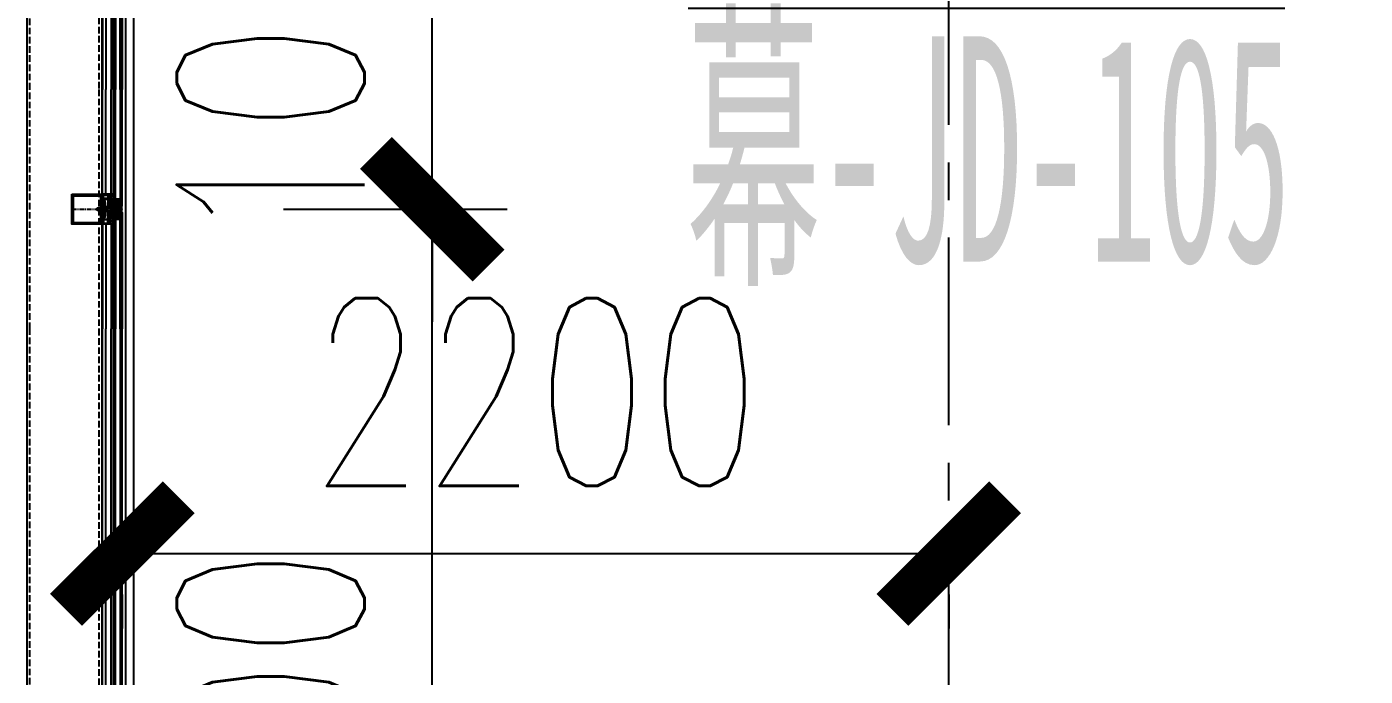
# Model space of a CAD drawing. Extents: x 220580 to 2027826, y -309201 to 71987.
# Drawn here: x 289337 to 292900, y -163523 to -161793 of the extents above; entities that cross this region are included whole.
import ezdxf
from ezdxf.enums import TextEntityAlignment as Align

# ---------------------------------------------------------------- set-up
doc = ezdxf.new("R2010")
doc.units = 0
for name, pattern in [('AUSGEZOGEN', [0]), ('CENTER', [2, 1.25, -0.25, 0.25, -0.25]), ('ZN-CENTER', [2, 1.25, -0.25, 0.25, -0.25]), ('ZN-DASH', [0.35, 0.25, -0.1])]:
    doc.linetypes.add(name, pattern=pattern)
for name, color, linetype in [('!ZN1-填充-8', 8, 'Continuous'), ('!ZN3-玻璃幕墙-4', 4, 'Continuous'), ('!ZN4-辅助材料-1', 1, 'Continuous'), ('!ZN4-配件-11', 11, 'Continuous'), ('!ZN5-钢材投影-40', 40, 'Continuous'), ('!ZN5-铝材投影-112', 112, 'Continuous'), ('!ZN5-铝材断面-6', 6, 'Continuous'), ('!ZN6-虚线-8', 8, 'ZN-DASH'), ('1 轴线 辅助线', 1, 'CENTER'), ('2钢材断面', 2, 'Continuous'), ('3索引', 3, 'Continuous'), ('A_Hatch', 8, 'Continuous'), ('DIM', 173, 'Continuous'), ('ZX', 240, 'CENTER'), ('型材截面颜色', 253, 'Continuous')]:
    doc.layers.add(name, color=color, linetype=linetype)
for name, color, linetype, lineweight in [('0CABR-填充', 8, 'Continuous', 5), ('0CABR-密封材料、垫片', 195, 'Continuous', 9), ('0填充', 8, 'Continuous', 13)]:
    doc.layers.add(name, color=color, linetype=linetype, lineweight=lineweight)
doc.styles.add('DHTEXT-1', font='ROMANS.shx', dxfattribs={"width": 0.7, "bigfont": 'CHINESE.shx'})
doc.styles.add('中南符号', font='simhei.ttf')
doc.dimstyles.new('ZN3', dxfattribs={"dimscale": 3, "dimtxt": 2.5, "dimasz": 1.5, "dimexe": 1, "dimexo": 2, "dimgap": 0.9, "dimtad": 1, "dimdec": 0, "dimdsep": 46, "dimtxsty": 'DHTEXT-1', "dimblk": 'ARCHTICK', "dimcen": 2.5, "dimclrd": 173, "dimclre": 173, "dimclrt": 7, "dimazin": 2, "dimtfac": 1, "dimtix": 1, "dimtmove": 2, "dimatfit": 3, "dimfxl": 0, "dimarcsym": 0})
pattern_1 = [(45, (6, 0), (-1.12253, 1.12253), []), (135, (6, 0), (-1.12253, -1.12253), [])]
pattern_2 = [(0, (6, 0), (0.79375, 1.5875), [0, -1.5875])]

# ---------------------------------------------------------------- blocks, each defined once
blk = doc.blocks.new('*U178')
at = {"layer": '!ZN1-填充-8'}
h = blk.add_hatch(dxfattribs=at)
h.set_pattern_fill('ANSI37', color=256, scale=0.5, style=0)
h.set_pattern_definition(pattern_1)
h.paths.add_polyline_path([(0, 5), (0, 19), (1, 18), (14, 18), (14, 17.7), (12, 15.7), (12, 8.3), (14, 6.2), (14, 6), (1, 6)])
h = blk.add_hatch(dxfattribs=at)
h.set_pattern_fill('DOTS', color=8, style=0)
h.set_pattern_definition(pattern_2)
h.paths.add_polyline_path([(13, 15.3), (13, 8.7), (14.4, 7.2), (17.8, 7.2), (17.8, 16.7), (14.4, 16.7)])
for points in [[(18.8, 18), (14, 18), (14, 17.7), (18.8, 17.7)], [(18.8, 6.2), (14, 6.2), (14, 6), (18.8, 6)]]:
    blk.add_hatch(color=256, dxfattribs=at).paths.add_polyline_path(points)
for p, q in [((0, 23), (673, 23)), ((0, 19), (673, 19)), ((0, 5), (673, 5)), ((0, 1), (673, 1))]:
    blk.add_line(p, q, dxfattribs=at)
at = {"layer": '!ZN3-玻璃幕墙-4'}
for points in [[(673, 24), (1, 24), (0, 23), (0, 19), (1, 18), (673, 18)], [(673, 6), (1, 6), (0, 5), (0, 1), (1, 0), (673, 0)]]:
    blk.add_lwpolyline(points, dxfattribs=at)
at = {"layer": '!ZN4-辅助材料-1'}
for points in [[(0, 5), (0, 19), (1, 18), (14, 18), (14, 17.7), (12, 15.7), (12, 8.3), (12, 8.3), (14, 6.2), (14, 6), (1, 6), (0, 5)], [(12, 15.7), (12, 8.3), (14, 6.2), (19, 6.2), (19, 17.7), (14, 17.7)], [(13, 15.3), (13, 8.7), (14.4, 7.2), (17.8, 7.2), (17.8, 16.7), (14.4, 16.7)], [(18.8, 18), (14, 18), (14, 17.7), (18.8, 17.7)], [(18.8, 6.2), (14, 6.2), (14, 6), (18.8, 6)]]:
    blk.add_lwpolyline(points, close=True, dxfattribs=at)
blk.add_lwpolyline([(18.4, 17.7), (18.4, 17.7), (14, 17.7), (12.1, 15.7), (12.1, 8.3), (14, 6.3), (18.4, 6.3), (18.4, 6.2), (18.4, 6.3)], dxfattribs=at)
at = {"layer": 'Defpoints', "color": 250}
for p in [(0, 24), (0, 18), (0, 6), (0, 0), (12, 6)]:
    blk.add_point(p, dxfattribs=at)
blk = doc.blocks.new('20250822090122')
at = {"layer": 'A_Hatch'}
h = blk.add_hatch(dxfattribs=at)
h.set_pattern_fill('ANSI32', color=256)
h.set_pattern_definition([(45, (-80, -40), (-3.3676, 3.3676), []), (45, (-77.755, -40), (-3.3676, 3.3676), [])])
h.paths.add_polyline_path([(0, 40), (-80, 40), (-80, -40), (0, -40)])
h.paths.add_polyline_path([(-4, 36), (-4, -36), (-76, -36), (-76, 36)], flags=16)
at = {"layer": '2钢材断面'}
for points in [[(-80, 40), (0, 40), (0, -40), (-80, -40)], [(-76, 36), (-4, 36), (-4, -36), (-76, -36)]]:
    blk.add_lwpolyline(points, close=True, dxfattribs=at)
blk = doc.blocks.new('*U1703')
at = {"layer": '!ZN1-填充-8'}
h = blk.add_hatch(dxfattribs=at)
h.set_pattern_fill('ANSI37', color=256, scale=0.5, style=0)
h.set_pattern_definition(pattern_1)
h.paths.add_polyline_path([(0, 5), (0, 19), (1, 18), (14, 18), (14, 17.7), (12, 15.7), (12, 8.3), (14, 6.2), (14, 6), (1, 6)])
h = blk.add_hatch(dxfattribs=at)
h.set_pattern_fill('DOTS', color=8, style=0)
h.set_pattern_definition(pattern_2)
h.paths.add_polyline_path([(13, 15.3), (13, 8.7), (14.4, 7.2), (17.8, 7.2), (17.8, 16.7), (14.4, 16.7)])
for points in [[(18.8, 18), (14, 18), (14, 17.7), (18.8, 17.7)], [(18.8, 6.2), (14, 6.2), (14, 6), (18.8, 6)]]:
    blk.add_hatch(color=256, dxfattribs=at).paths.add_polyline_path(points)
for p, q in [((0, 23), (311, 23)), ((0, 19), (311, 19)), ((0, 5), (311, 5)), ((0, 1), (311, 1))]:
    blk.add_line(p, q, dxfattribs=at)
at = {"layer": '!ZN3-玻璃幕墙-4'}
for points in [[(311, 24), (1, 24), (0, 23), (0, 19), (1, 18), (311, 18)], [(311, 6), (1, 6), (0, 5), (0, 1), (1, 0), (311, 0)]]:
    blk.add_lwpolyline(points, dxfattribs=at)
at = {"layer": '!ZN4-辅助材料-1'}
for points in [[(0, 5), (0, 19), (1, 18), (14, 18), (14, 17.7), (12, 15.7), (12, 8.3), (12, 8.3), (14, 6.2), (14, 6), (1, 6), (0, 5)], [(12, 15.7), (12, 8.3), (14, 6.2), (19, 6.2), (19, 17.7), (14, 17.7)], [(13, 15.3), (13, 8.7), (14.4, 7.2), (17.8, 7.2), (17.8, 16.7), (14.4, 16.7)], [(18.8, 18), (14, 18), (14, 17.7), (18.8, 17.7)], [(18.8, 6.2), (14, 6.2), (14, 6), (18.8, 6)]]:
    blk.add_lwpolyline(points, close=True, dxfattribs=at)
blk.add_lwpolyline([(18.4, 17.7), (18.4, 17.7), (14, 17.7), (12.1, 15.7), (12.1, 8.3), (14, 6.3), (18.4, 6.3), (18.4, 6.2), (18.4, 6.3)], dxfattribs=at)
at = {"layer": 'Defpoints', "color": 250}
for p in [(0, 24), (0, 18), (0, 6), (0, 0), (12, 6)]:
    blk.add_point(p, dxfattribs=at)
blk = doc.blocks.new('20230625105620')
at = {"layer": '0CABR-填充'}
h = blk.add_hatch(dxfattribs=at)
h.set_pattern_fill('ANSI38', color=256, scale=0.3, angle=90)
h.set_pattern_definition([(135, (669.6331, -11486.4539), (-0.67351921, -0.67351921), []), (225, (669.6331, -11486.4539), (-0.67351921, -2.02055763), [2.38125, -1.42875])])
h.paths.add_polyline_path([(-5.2, 3.7), (-5.2, 4.5), (-8.5, 4.5), (-8.5, 7.5), (-5.2, 7.5), (-5.2, 8.3), (-9.5, 8.3), (-9.5, 3.7)])
h = blk.add_hatch(dxfattribs=at)
h.set_pattern_fill('ANSI38', color=256, scale=0.3, angle=90)
h.set_pattern_definition([(135, (669.6331, -11486.4539), (-0.67351921, -0.67351921), []), (225, (669.6331, -11486.4539), (-0.67351921, -2.02055763), [2.38125, -1.42875])])
h.paths.add_polyline_path([(-5.2, 3.7), (-5.2, 4.5), (-8.5, 4.5), (-8.5, 7.5), (-5.2, 7.5), (-5.2, 8.3), (-9.5, 8.3), (-9.5, 3.7)])
h = blk.add_hatch(dxfattribs=at)
h.set_pattern_fill('ANSI38', color=256, scale=0.3, angle=90)
h.set_pattern_definition([(135, (669.6331, -11498.4539), (-0.67351921, -0.67351921), []), (225, (669.6331, -11498.4539), (-0.67351921, -2.02055763), [2.38125, -1.42875])])
h.paths.add_polyline_path([(-5.2, -8.3), (-5.2, -7.5), (-8.5, -7.5), (-8.5, -4.5), (-5.2, -4.5), (-5.2, -3.7), (-9.5, -3.7), (-9.5, -8.3)])
h = blk.add_hatch(dxfattribs=at)
h.set_pattern_fill('ANSI38', color=256, scale=0.3, angle=90)
h.set_pattern_definition([(135, (669.6331, -11498.4539), (-0.67351921, -0.67351921), []), (225, (669.6331, -11498.4539), (-0.67351921, -2.02055763), [2.38125, -1.42875])])
h.paths.add_polyline_path([(-5.2, -8.3), (-5.2, -7.5), (-8.5, -7.5), (-8.5, -4.5), (-5.2, -4.5), (-5.2, -3.7), (-9.5, -3.7), (-9.5, -8.3)])
at = {"layer": '!ZN4-辅助材料-1'}
for points in [[(-5.2, 3.7), (-5.2, 4.5), (-8.5, 4.5), (-8.5, 7.5), (-5.2, 7.5), (-5.2, 8.3), (-9.5, 8.3), (-9.5, 3.7), (-5.2, 3.7)], [(-5.2, -3.7), (-5.2, -4.5), (-8.5, -4.5), (-8.5, -7.5), (-5.2, -7.5), (-5.2, -8.3), (-9.5, -8.3), (-9.5, -3.7), (-5.2, -3.7)]]:
    blk.add_lwpolyline(points, dxfattribs=at)
at = {"layer": '!ZN5-铝材投影-112'}
blk.add_lwpolyline([(-4.5, 4), (-4.5, -4, -0.414214), (-5, -4.5), (-8, -4.5, 0.414214), (-8.5, -5), (-8.5, -7, 0.414214), (-8, -7.5), (-4.5, -7.5, -0.414214), (-4, -8), (-4, -19, -0.414214), (-4.5, -19.5, 0.414214), (-5, -20), (-5, -21.5), (-1.5, -21.5, 0.339454), (-1, -21.1), (0.5, -15.5), (0.5, -0.5), (0, 0), (0.5, 0.5), (0.5, 15.5), (-1, 21.1, 0.339454), (-1.5, 21.5), (-5, 21.5), (-5, 20, 0.414214), (-4.5, 19.5, -0.414214), (-4, 19), (-4, 8, -0.414214), (-4.5, 7.5), (-8, 7.5, 0.414214), (-8.5, 7), (-8.5, 5, 0.414214), (-8, 4.5), (-5, 4.5, -0.414214), (-4.5, 4)], format="xyb", close=True, dxfattribs=at)
at = {"layer": '0CABR-密封材料、垫片'}
for points in [[(-5.2, 3.7), (-5.2, 4.5), (-8.5, 4.5), (-8.5, 7.5), (-5.2, 7.5), (-5.2, 8.3), (-9.5, 8.3), (-9.5, 3.7), (-5.2, 3.7)], [(-5.2, -3.7), (-5.2, -4.5), (-8.5, -4.5), (-8.5, -7.5), (-5.2, -7.5), (-5.2, -8.3), (-9.5, -8.3), (-9.5, -3.7), (-5.2, -3.7)]]:
    blk.add_lwpolyline(points, dxfattribs=at)
blk = doc.blocks.new('*U1907')
at = {"color": 0, "linetype": 'ZN-CENTER', "ltscale": 3}
blk.add_line((-7.1, 0), (25.2, 0), dxfattribs=at)
at = {"linetype": 'ByBlock', "ltscale": 10}
for p, q in [((-6.2, 0.6), (-5, 0.6)), ((-5.5, 3.3), (-1.6, 0.2)), ((-5, 0.6), (-5, -0.6)), ((-3.1, 6), (-1.6, 6)), ((-2.4, 0.8), (-2.4, -0.8)), ((-1.6, -6), (-1.6, 6)), ((-1.6, -4.6), (-1.6, 4.6)), ((-1.6, 4.6), (0, 4.6)), ((0, 0), (-1.6, 0.6)), ((0, 4.6), (0, -4.6)), ((0, 3), (22.5, 3)), ((0, 2.5), (23, 2.5)), ((22.5, -3), (22.5, 3)), ((22.5, 3), (23.4, 2.1)), ((23.4, -2.1), (23.4, 2.1)), ((-5, -0.6), (-6.2, -0.6)), ((-5.5, -3.3), (-1.6, -0.2)), ((-3.1, -6), (-1.6, -6)), ((0, -0.8), (-1.6, -0.3)), ((0, -4.6), (-1.6, -4.6)), ((0, -2.5), (23, -2.5)), ((0, -3), (22.5, -3)), ((22.5, -3), (23.4, -2.1))]:
    blk.add_line(p, q, dxfattribs=at)
for centre, start, end in [((0.6, 0.3), 123.0516, 177.2303), ((0.6, -0.3), 182.7697, 236.9484)]:
    blk.add_arc(centre, 6.84, start, end, dxfattribs=at)
at = {"layer": 'Defpoints', "color": 0, "ltscale": 10, "style": 'DHTEXT-1', "width": 0.7}
blk.add_text('M6', height=1, rotation=90, dxfattribs=at).set_placement((-2.3, -2.7), align=Align.CENTER)
blk = doc.blocks.new('16胶缝')
at = {"layer": '!ZN1-填充-8', "ltscale": 0.1}
h = blk.add_hatch(dxfattribs=at)
h.set_pattern_fill('HONEY', color=256, scale=10, style=0)
h.set_pattern_definition([(5e-15, (-19679.56, -11324.3713), (1.875, 1.08253175), [1.25, -2.5]), (120, (-19679.56, -11324.3713), (-1.874999996, 1.082531757), [1.25, -2.5]), (60, (-19679.56, -11324.3713), (4e-09, 2.165063507), [-2.5, 1.25])])
edge = h.paths.add_edge_path()
edge.add_ellipse((8, 13.4), major_axis=(0, -8.15), ratio=0.981746, start_angle=0, end_angle=360)
h = blk.add_hatch(dxfattribs=at)
h.set_pattern_fill('ANSI36', color=256, scale=10, style=0)
h.set_pattern_definition([(45, (-19679.5754, -11324.3713), (0.66291261, 2.43067956), [3.125, -0.625, 0, -0.625])])
edge = h.paths.add_edge_path()
edge.add_ellipse((8, 13.4), major_axis=(0.87, 8.1), ratio=0.981332, start_angle=124.6263, end_angle=247.3977, ccw=False)
edge.add_arc((0, 10.2), 1.2, 269.9716, 324.4867, ccw=False)
edge.add_line((0, 9), (0, 0))
edge.add_arc((8, -24.9), 26.2, 432.2032, 467.7968, ccw=False)
edge.add_line((16, 0), (16, 9))
edge.add_arc((16, 10.2), 1.23, 216.5906, 269.6986, ccw=False)
at = {"layer": '!ZN4-辅助材料-1', "color": 1, "ltscale": 0.1}
blk.add_arc((8, -24.9), 26.2, 72.2032, 107.7968, dxfattribs=at)
blk.add_ellipse((8, 13.4), major_axis=(0, -8.15), ratio=0.981746, dxfattribs=at)
blk.add_point((8, 0), dxfattribs=at)
blk = doc.blocks.new('胶缝断面')
at = {"color": 7, "ltscale": 0.1, "extrusion": (0, 0, -1), "zscale": -1, "rotation": 180}
blk.add_blockref('16胶缝', (8, 0), dxfattribs=at)
blk = doc.blocks.new('20230625110549')
at = {"layer": '!ZN1-填充-8', "ltscale": 20}
h = blk.add_hatch(color=256, dxfattribs=at)
h.dxf.hatch_style = 1
h.paths.add_polyline_path([(0, 5), (0, 0), (5, 0, 0.414214)])
at = {"layer": '0CABR-填充', "ltscale": 20}
blk.add_line((0, 0), (0, 5), dxfattribs=at)
blk.add_arc((0, 0), 5, 0, 90, dxfattribs=at)
blk = doc.blocks.new('20250822103150', base_point=(-89262.6, -87415.1))
at = {"layer": '!ZN4-辅助材料-1'}
blk.add_lwpolyline([(-89131.2, -87413.1), (-89152.3, -87413.1), (-89152.3, -87407.1), (-89131.2, -87407.1), (-89131.2, -87413.1), (-89152.3, -87407.1), (-89131.2, -87407.1), (-89152.3, -87413.1)], dxfattribs=at)
at = {"layer": '!ZN5-钢材投影-40'}
blk.add_lwpolyline([(-89142.2, -87418.1), (-89131.2, -87416.1), (-89131.2, -87413.1), (-89182.6, -87413.1), (-89182.6, -87418.1), (-89142.1, -87418.1)], close=True, dxfattribs=at)
at = {"layer": '0CABR-填充', "ltscale": 20}
blk.add_blockref('20230625110549', (-89182.6, -87413.1), dxfattribs=at)
at = {"layer": '0CABR-填充', "ltscale": 20, "xscale": -1, "rotation": 180}
blk.add_blockref('20230625110549', (-89182.6, -87418.1), dxfattribs=at)
blk = doc.blocks.new('20240131155736')
at = {"layer": '!ZN1-填充-8'}
h = blk.add_hatch(dxfattribs=at)
h.set_pattern_fill('ANSI36', color=256, scale=0.5, angle=270, style=0)
h.set_pattern_definition([(315, (4155.5162, -11794.8225), (1.54348152, -0.420949506), [1.984375, -0.396875, 0, -0.396875])])
h.paths.add_polyline_path([(-0.8, 0.7), (-0.8, -0.8), (1.3, -0.8), (1.3, 0.7)])
at = {"layer": '!ZN4-辅助材料-1', "linetype": 'AUSGEZOGEN'}
blk.add_line((-1.3, 0.7), (1.3, 0.7), dxfattribs=at)
blk = doc.blocks.new('20240131160147')
at = {"layer": '!ZN5-铝材断面-6'}
blk.add_lwpolyline([(-3.4, 1.2), (-3.4, 19.7), (-0.9, 19.7), (-0.9, -10.8), (9.1, -10.8), (9.1, -12.3), (-17.3, -12.3), (-17.3, 15.2, -0.414214), (-16.3, 16.2), (-15.1, 16.2, -0.414214), (-14.1, 15.2), (-14.1, 13.7), (-14.3, 13.7, 0.414214), (-14.8, 13.2), (-14.8, 1.2)], format="xyb", close=True, dxfattribs=at)
blk.add_lwpolyline([(-14.8, -0.8), (-14.8, -9.8), (-3.4, -9.8), (-3.4, -0.8)], close=True, dxfattribs=at)
at = {"layer": '!ZN1-填充-8', "ltscale": 50, "xscale": -1, "rotation": 180}
blk.add_blockref('20240131155736', (9.9, -11.5), dxfattribs=at)
blk = doc.blocks.new('20250822102610', base_point=(-89164.6, -87453.6))
at = {"layer": '!ZN1-填充-8'}
h = blk.add_hatch(dxfattribs=at)
h.set_pattern_fill('ANSI37', color=256, style=0)
h.set_pattern_definition([(45, (0, 0), (-1.122532015, 1.122532015), []), (135, (0, 0), (-1.122532015, -1.122532015), [])])
edge = h.paths.add_edge_path()
edge.add_line((-89165.1, -87423.1), (-89151.6, -87423.1))
edge.add_line((-89151.6, -87423.1), (-89152.6, -87424.1))
edge.add_line((-89152.6, -87424.1), (-89152.6, -87439.1))
edge.add_line((-89152.6, -87439.1), (-89164.6, -87439.1))
edge.add_line((-89164.6, -87439.1), (-89164.6, -87423.6))
edge.add_arc((-89165.1, -87423.6), 0.5, 359.9997, 450)
at = {"layer": '!ZN1-填充-8', "ltscale": 100}
for p, q in [((-89164.6, -87453.6), (-89152.6, -87439.1)), ((-89152.6, -87453.6), (-89164.6, -87439.1))]:
    blk.add_line(p, q, dxfattribs=at)
at = {"layer": '!ZN4-辅助材料-1', "linetype": 'AUSGEZOGEN'}
blk.add_lwpolyline([(-89165.1, -87423.1), (-89151.6, -87423.1), (-89152.6, -87424.1), (-89152.6, -87439.1), (-89164.6, -87439.1), (-89164.6, -87423.6, 0.414215), (-89165.1, -87423.1), (-89165.1, -87423.1)], format="xyb", dxfattribs=at)
blk.add_lwpolyline([(-89152.6, -87439.1), (-89164.6, -87439.1), (-89164.6, -87442.1)], dxfattribs=at)
blk.add_lwpolyline([(-89164.6, -87439.1), (-89164.6, -87453.6), (-89152.6, -87453.6), (-89152.6, -87439.1)], close=True, dxfattribs=at)
blk = doc.blocks.new('20250822103338', base_point=(-89182.6, -87455.1))
at = {"layer": '0填充'}
h = blk.add_hatch(dxfattribs=at)
h.set_pattern_fill('ANSI38', color=256, angle=360, style=0)
h.set_pattern_definition([(45, (0, 0), (-1.122532015, 1.122532015), []), (135, (0, 0), (-3.367596045, 1.122532015), [3.96875, -2.38125])])
h.paths.add_polyline_path([(-89182.6, -87453.1), (-89180.6, -87453.1), (-89180.6, -87427.6), (-89182.6, -87427.6)])
at = {"layer": '型材截面颜色', "ltscale": 60}
h = blk.add_hatch(dxfattribs=at)
h.set_pattern_fill('ANSI36', color=256, scale=0.3, angle=90)
h.set_pattern_definition([(135, (0, 0), (-0.9260889125, 0.2525697034), [1.190625, -0.238125, 0, -0.238125])])
h.paths.add_polyline_path([(-89182.6, -87455.1), (-89182.6, -87453.1), (-89180.6, -87453.1), (-89180.6, -87455.1)])
at = {"layer": '!ZN4-辅助材料-1'}
for points in [[(-89180.6, -87427.6), (-89182.6, -87427.6), (-89182.6, -87453.1), (-89180.6, -87453.1)], [(-89182.6, -87455.1), (-89182.6, -87453.1), (-89180.6, -87453.1), (-89180.6, -87455.1)]]:
    blk.add_lwpolyline(points, close=True, dxfattribs=at)
at = {"layer": '0CABR-密封材料、垫片'}
blk.add_lwpolyline([(-89180.6, -87427.6), (-89182.6, -87427.6), (-89182.6, -87455.1), (-89180.6, -87455.1)], close=True, dxfattribs=at)
blk = doc.blocks.new('20250822103828')
at = {"layer": '!ZN4-辅助材料-1', "ltscale": 100}
for name, p in [('20250822103338', (0, 0)), ('20250822102610', (18.4, 1.5))]:
    blk.add_blockref(name, p, dxfattribs=at)
at = {"layer": '!ZN6-虚线-8', "ltscale": 50}
blk.add_blockref('20240131160147', (19.3, 12.3), dxfattribs=at)
blk = doc.blocks.new('*U179')
at = {"layer": '!ZN1-填充-8'}
h = blk.add_hatch(dxfattribs=at)
h.set_pattern_fill('ANSI37', color=256, scale=0.5, style=0)
h.set_pattern_definition(pattern_1)
h.paths.add_polyline_path([(0, 5), (0, 19), (1, 18), (14, 18), (14, 17.7), (12, 15.7), (12, 8.3), (14, 6.2), (14, 6), (1, 6)])
h = blk.add_hatch(dxfattribs=at)
h.set_pattern_fill('DOTS', color=8, style=0)
h.set_pattern_definition(pattern_2)
h.paths.add_polyline_path([(13, 15.3), (13, 8.7), (14.4, 7.2), (17.8, 7.2), (17.8, 16.7), (14.4, 16.7)])
for points in [[(18.8, 18), (14, 18), (14, 17.7), (18.8, 17.7)], [(18.8, 6.2), (14, 6.2), (14, 6), (18.8, 6)]]:
    blk.add_hatch(color=256, dxfattribs=at).paths.add_polyline_path(points)
for p, q in [((0, 23), (2653, 23)), ((0, 19), (2653, 19)), ((0, 5), (2653, 5)), ((0, 1), (2653, 1))]:
    blk.add_line(p, q, dxfattribs=at)
at = {"layer": '!ZN3-玻璃幕墙-4'}
for points in [[(2653, 24), (1, 24), (0, 23), (0, 19), (1, 18), (2653, 18)], [(2653, 6), (1, 6), (0, 5), (0, 1), (1, 0), (2653, 0)]]:
    blk.add_lwpolyline(points, dxfattribs=at)
at = {"layer": '!ZN4-辅助材料-1'}
for points in [[(0, 5), (0, 19), (1, 18), (14, 18), (14, 17.7), (12, 15.7), (12, 8.3), (12, 8.3), (14, 6.2), (14, 6), (1, 6), (0, 5)], [(12, 15.7), (12, 8.3), (14, 6.2), (19, 6.2), (19, 17.7), (14, 17.7)], [(13, 15.3), (13, 8.7), (14.4, 7.2), (17.8, 7.2), (17.8, 16.7), (14.4, 16.7)], [(18.8, 18), (14, 18), (14, 17.7), (18.8, 17.7)], [(18.8, 6.2), (14, 6.2), (14, 6), (18.8, 6)]]:
    blk.add_lwpolyline(points, close=True, dxfattribs=at)
blk.add_lwpolyline([(18.4, 17.7), (18.4, 17.7), (14, 17.7), (12.1, 15.7), (12.1, 8.3), (14, 6.3), (18.4, 6.3), (18.4, 6.2), (18.4, 6.3)], dxfattribs=at)
at = {"layer": 'Defpoints', "color": 250}
for p in [(0, 24), (0, 18), (0, 6), (0, 0), (12, 6)]:
    blk.add_point(p, dxfattribs=at)
blk = doc.blocks.new('20250825140909')
at = {"layer": '!ZN5-钢材投影-40', "ltscale": 0.3}
for p, q in [((-2454.5, 4319), (-2454.5, 3319)), ((-2254.5, 4319), (-2254.5, 3319)), ((-2454.5, 3319), (-2454.5, 2681)), ((-2254.5, 3319), (-2254.5, 2681)), ((-2454.5, 2681), (-2454.5, -30)), ((-2254.5, 2681), (-2254.5, -30))]:
    blk.add_line(p, q, dxfattribs=at)
at = {"layer": '!ZN5-铝材投影-112'}
for p, q in [((-2192.1, 4319), (-2192.1, 3319)), ((-2170.1, 4319), (-2170.1, 3319)), ((-2252.5, 3960), (-2252.5, 3319)), ((-2244, 3960), (-2244, 3319)), ((-2230.1, 3960), (-2230.1, 3319)), ((-2252.5, 3040), (-2252.5, 3319)), ((-2244, 3040), (-2244, 3319)), ((-2230.1, 3040), (-2230.1, 3319)), ((-2192.1, 3319), (-2192.1, 2681)), ((-2170.1, 3319), (-2170.1, 2681)), ((-2252.5, 2960), (-2252.5, 2681)), ((-2244, 2960), (-2244, 2681)), ((-2230.1, 2960), (-2230.1, 2681)), ((-2252.5, 60), (-2252.5, 2681)), ((-2244, 60), (-2244, 2681)), ((-2230.1, 60), (-2230.1, 2681)), ((-2192.1, 2681), (-2192.1, 11.8)), ((-2170.1, 2681), (-2170.1, 11.8))]:
    blk.add_line(p, q, dxfattribs=at)
at = {"layer": '!ZN6-虚线-8', "color": 8, "linetype": 'ZN-DASH', "ltscale": 70}
for p, q in [((-2446.5, 3319), (-2446.5, 4319)), ((-2262.5, 4319), (-2262.5, 3319)), ((-2446.5, 2681), (-2446.5, 3319)), ((-2262.5, 3319), (-2262.5, 2681)), ((-2446.5, -30), (-2446.5, 2681)), ((-2262.5, 2681), (-2262.5, -30))]:
    blk.add_line(p, q, dxfattribs=at)
at = {"layer": 'ZX', "ltscale": 10}
blk.add_line((-2334.5, 3000), (-2200.1, 3000), dxfattribs=at)
at = {"layer": '!ZN3-玻璃幕墙-4', "xscale": -1.000000000000006, "rotation": 90}
for name, p in [('*U178', (-2200.1, 3992)), ('*U1703', (-2200.1, 2992))]:
    blk.add_blockref(name, p, dxfattribs=at)
at = {"layer": '!ZN3-玻璃幕墙-4', "rotation": 90}
for name, p in [('*U1703', (-2200.1, 3008)), ('*U179', (-2200.1, 28))]:
    blk.add_blockref(name, p, dxfattribs=at)
at = {"layer": '!ZN4-辅助材料-1', "ltscale": 100, "xscale": -1, "rotation": 180}
blk.add_blockref('20250822103828', (-2254.5, 3040), dxfattribs=at)
at = {"layer": '!ZN4-辅助材料-1', "ltscale": 100}
for name, p in [('20250822103150', (-2334.5, 3000)), ('20250822103828', (-2254.5, 2960))]:
    blk.add_blockref(name, p, dxfattribs=at)
at = {"layer": '!ZN4-辅助材料-1', "rotation": 270}
blk.add_blockref('胶缝断面', (-2201.1, 3000), dxfattribs=at)
at = {"layer": '!ZN4-配件-11', "color": 1, "rotation": 180}
blk.add_blockref('*U1907', (-2244.5, 3000), dxfattribs=at)
at = {"layer": '!ZN5-铝材断面-6', "ltscale": 100}
blk.add_blockref('20250822090122', (-2254.5, 3000), dxfattribs=at)
at = {"layer": '0CABR-填充', "ltscale": 20}
blk.add_blockref('20230625105620', (-2245, 3000), dxfattribs=at)
blk = doc.blocks.new('_ArchTick')
at = {"color": 0, "linetype": 'ByBlock', "const_width": 0.4}
blk.add_lwpolyline([(-0.5, -0.5), (0.5, 0.5)], dxfattribs=at)
blk = doc.blocks.new('*D572')
at = {"layer": 'Defpoints', "color": 0, "ltscale": 30, "transparency": 16777216}
for p in [(289591.6, -161279.4), (290416.3, -161279.4), (289620.3, -162279.4)]:
    blk.add_point(p, dxfattribs=at)
at = {"layer": 'DIM', "color": 173, "linetype": 'ByBlock', "lineweight": -2, "ltscale": 30, "transparency": 16777216}
for p, q in [((290416.3, -161279.4), (290416.3, -160979.4)), ((289991.6, -161279.4), (290616.3, -161279.4)), ((290416.3, -162279.4), (290416.3, -161279.4)), ((290020.3, -162279.4), (290616.3, -162279.4)), ((290416.3, -162279.4), (290416.3, -162579.4))]:
    blk.add_line(p, q, dxfattribs=at)
at = {"layer": 'DIM', "color": 173, "lineweight": -2, "ltscale": 30, "transparency": 16777216, "xscale": 300, "yscale": 300, "zscale": 300}
for p, rotation in [((290416.3, -161279.4), 270), ((290416.3, -162279.4), 90)]:
    blk.add_blockref('_ArchTick', p, dxfattribs=dict(at, rotation=rotation))
at = {"layer": 'DIM', "color": 7, "ltscale": 30, "transparency": 16777216, "insert": (289986.3, -161779.4), "char_height": 500, "attachment_point": 5, "rotation": 90, "style": 'DHTEXT-1'}
blk.add_mtext('1000', dxfattribs=at)
blk = doc.blocks.new('*D573')
at = {"layer": 'Defpoints', "color": 0, "ltscale": 30, "transparency": 16777216}
for p in [(289620.3, -162279.4), (290416.3, -162279.4), (289620.3, -165279.4)]:
    blk.add_point(p, dxfattribs=at)
at = {"layer": 'DIM', "color": 173, "linetype": 'ByBlock', "lineweight": -2, "ltscale": 30, "transparency": 16777216}
for p, q in [((290020.3, -162279.4), (290616.3, -162279.4)), ((290416.3, -165279.4), (290416.3, -162279.4)), ((290020.3, -165279.4), (290616.3, -165279.4))]:
    blk.add_line(p, q, dxfattribs=at)
at = {"layer": 'DIM', "color": 173, "lineweight": -2, "ltscale": 30, "transparency": 16777216, "xscale": 300, "yscale": 300, "zscale": 300}
for p, rotation in [((290416.3, -162279.4), 90), ((290416.3, -165279.4), 270)]:
    blk.add_blockref('_ArchTick', p, dxfattribs=dict(at, rotation=rotation))
at = {"layer": 'DIM', "color": 7, "ltscale": 30, "transparency": 16777216, "insert": (289986.3, -163779.4), "char_height": 500, "attachment_point": 5, "rotation": 90, "style": 'DHTEXT-1'}
blk.add_mtext('3000', dxfattribs=at)
blk = doc.blocks.new('*D565')
at = {"layer": 'Defpoints', "color": 0, "ltscale": 30, "transparency": 16777216}
for p in [(289591.6, -162905.8), (291791.7, -162905.8), (291791.7, -163196.6)]:
    blk.add_point(p, dxfattribs=at)
at = {"layer": 'DIM', "color": 173, "linetype": 'ByBlock', "lineweight": -2, "ltscale": 30, "transparency": 16777216}
for p, q in [((289591.6, -163196.6), (291791.7, -163196.6)), ((289591.6, -163305.8), (289591.6, -163396.6)), ((291791.7, -163305.8), (291791.7, -163396.6))]:
    blk.add_line(p, q, dxfattribs=at)
at = {"layer": 'DIM', "color": 173, "lineweight": -2, "ltscale": 30, "transparency": 16777216, "xscale": 300, "yscale": 300, "zscale": 300, "rotation": 180}
blk.add_blockref('_ArchTick', (289591.6, -163196.6), dxfattribs=at)
at = {"layer": 'DIM', "color": 173, "lineweight": -2, "ltscale": 30, "transparency": 16777216, "xscale": 300, "yscale": 300, "zscale": 300}
blk.add_blockref('_ArchTick', (291791.7, -163196.6), dxfattribs=at)
at = {"layer": 'DIM', "color": 7, "ltscale": 30, "transparency": 16777216, "insert": (290691.7, -162766.6), "char_height": 500, "attachment_point": 5, "style": 'DHTEXT-1'}
blk.add_mtext('2200', dxfattribs=at)
blk = doc.blocks.new('中南-指向索引')
blk.add_wipeout([(0, 5), (-0.523, 4.973), (-1.04, 4.891), (-1.545, 4.755), (-2.034, 4.568), (-2.5, 4.33), (-2.939, 4.045), (-3.346, 3.716), (-3.716, 3.346), (-4.045, 2.939), (-4.33, 2.5), (-4.568, 2.034), (-4.755, 1.545), (-4.891, 1.04), (-4.973, 0.523), (-5, 0), (-4.973, -0.523), (-4.891, -1.04), (-4.755, -1.545), (-4.568, -2.034), (-4.33, -2.5), (-4.045, -2.939), (-3.716, -3.346), (-3.346, -3.716), (-2.939, -4.045), (-2.5, -4.33), (-2.034, -4.568), (-1.545, -4.755), (-1.04, -4.891), (-0.523, -4.973), (0, -5), (0.523, -4.973), (1.04, -4.891), (1.545, -4.755), (2.034, -4.568), (2.5, -4.33), (2.939, -4.045), (3.346, -3.716), (3.716, -3.346), (4.045, -2.939), (4.33, -2.5), (4.568, -2.034), (4.755, -1.545), (4.891, -1.04), (4.973, -0.523), (5, 0), (4.973, 0.523), (4.891, 1.04), (4.755, 1.545), (4.568, 2.034), (4.33, 2.5), (4.045, 2.939), (3.716, 3.346), (3.346, 3.716), (2.939, 4.045), (2.5, 4.33), (2.034, 4.568), (1.545, 4.755), (1.04, 4.891), (0.523, 4.973)])
blk.add_line((-5, 0), (5, 0))
at = {"color": 0, "style": '中南符号', "flags": 8}
blk.add_attdef('编号', text='', height=3, dxfattribs=at).set_placement((0, 0.365), align=Align.CENTER)
at = {"color": 0, "style": '中南符号', "width": 0.932285, "flags": 8}
blk.add_attdef('图号', text='', height=3, dxfattribs=at).set_placement((-4.037, -3.373), (4.008, -3.373), align=Align.FIT)

msp = doc.modelspace()

# ---------------------------------------------------------------- block references
at = {"layer": '3索引', "color": 7}
ref = msp.add_blockref('中南-指向索引', (291900.2, -161744.1), dxfattribs=dict(at, xscale=200, yscale=200, zscale=200))
ref.add_attrib('编号', '-', dxfattribs={"layer": '0', "color": 0, "height": 600, "style": '中南符号'}).set_placement((291900.2, -161671), align=Align.CENTER)
ref.add_attrib('图号', '幕-JD-105', dxfattribs={"layer": '0', "color": 0, "height": 600, "style": '中南符号', "width": 0.414349}).set_placement((291092.8, -162418.7), (292701.7, -162418.7), align=Align.FIT)

# ---------------------------------------------------------------- next in the draw order: block references
at = {"ltscale": 1000}
msp.add_blockref('20250825140909', (291791.7, -165279.4), dxfattribs=at)

# ---------------------------------------------------------------- next in the draw order: linework, layer by layer
at = {"layer": '1 轴线 辅助线', "ltscale": 400}
msp.add_line((291791.7, -168454.9), (291791.7, -148390.8), dxfattribs=at)

# ---------------------------------------------------------------- next in the draw order: dimensions: what is measured, and where the dimension line sits
at = {"layer": 'DIM', "ltscale": 30}
for base, p1, p2, picture, middle in [((290416.3, -161279.4), (289620.3, -162279.4), (289591.6, -161279.4), '*D572', (289986.3, -161779.4)), ((290416.3, -162279.4), (289620.3, -165279.4), (289620.3, -162279.4), '*D573', (289986.3, -163779.4))]:
    dim = msp.add_linear_dim(base=base, p1=p1, p2=p2, angle=90, dimstyle='ZN3', override={"dimscale": 200}, dxfattribs=at)
    dim.commit()
    dim.dimension.update_dxf_attribs({"geometry": picture, "text_midpoint": middle})
dim = msp.add_linear_dim(base=(291791.7, -163196.6), p1=(289591.6, -162905.8), p2=(291791.7, -162905.8), dimstyle='ZN3', override={"dimscale": 200}, dxfattribs=at)
dim.commit()
dim.dimension.update_dxf_attribs({"geometry": '*D565', "text_midpoint": (290691.7, -162766.6)})

doc.saveas('drawing.dxf')
